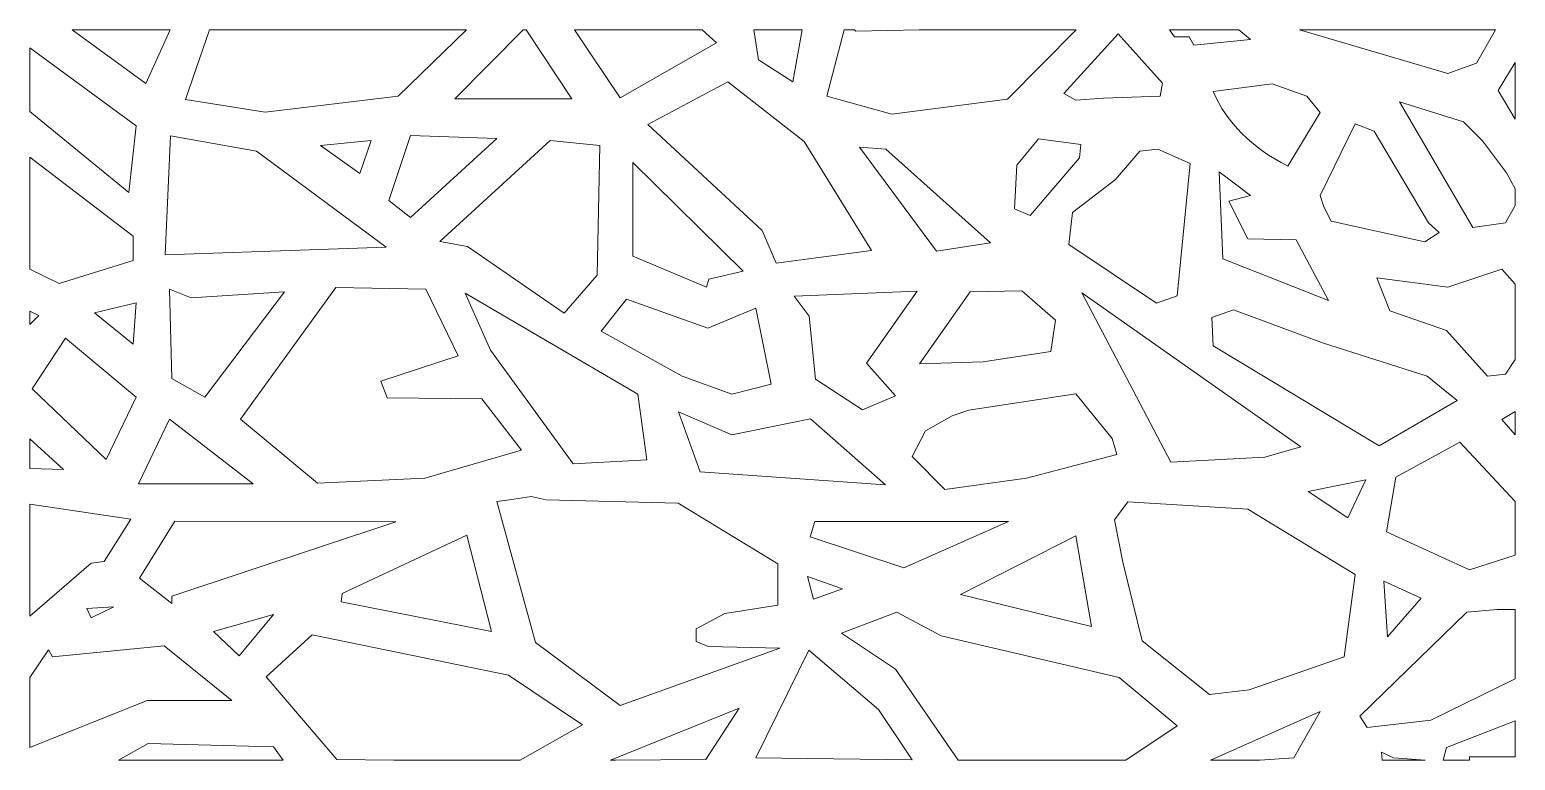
# Model space of a CAD drawing. Header units: millimetres. Extents: x -1200 to 1200, y -590 to 590.
import ezdxf

# ---------------------------------------------------------------- set-up
doc = ezdxf.new("R2010")
doc.units = ezdxf.units.MM
doc.header["$MEASUREMENT"] = 0
doc.layers.add('Layer 1', color=7, linetype='Continuous')

msp = doc.modelspace()

# ---------------------------------------------------------------- linework, layer by layer
at = {"layer": 'Layer 1', "color": 250, "lineweight": 20}
for points, knots in [([(-1131.6822, 589.9734), (-1131.6822, 589.9734), (-973.0973, 589.9734), (-973.0973, 589.9734), (-973.0973, 589.9734), (-1012.2417, 502.8641), (-1012.2417, 502.8641), (-1012.2417, 502.8641), (-1131.6822, 589.9734), (-1131.6822, 589.9734)], [0, 0, 0, 0, 0.333333333, 0.333333333, 0.333333333, 0.666666667, 0.666666667, 0.666666667, 1, 1, 1, 1]), ([(-909.6539, 589.9734), (-909.6539, 589.9734), (-494.4796, 589.9734), (-494.4796, 589.9734), (-494.4796, 589.9734), (-604.9921, 482.4476), (-604.9921, 482.4476), (-604.9921, 482.4476), (-819.8813, 456.5866), (-819.8813, 456.5866), (-819.8813, 456.5866), (-948.1216, 477.0031), (-948.1216, 477.0031), (-948.1216, 477.0031), (-909.6539, 589.9734), (-909.6539, 589.9734)], [0, 0, 0, 0, 0.2, 0.2, 0.2, 0.4, 0.4, 0.4, 0.6, 0.6, 0.6, 0.8, 0.8, 0.8, 1, 1, 1, 1]), ([(-403.1242, 589.9734), (-403.1242, 589.9734), (-398.2338, 589.9734), (-398.2338, 589.9734), (-398.2338, 589.9734), (-324.2933, 478.5346), (-324.2933, 478.5346), (-324.2933, 478.5346), (-513.0357, 478.5346), (-513.0357, 478.5346), (-513.0357, 478.5346), (-403.1242, 589.9734), (-403.1242, 589.9734)], [0, 0, 0, 0, 0.25, 0.25, 0.25, 0.5, 0.5, 0.5, 0.75, 0.75, 0.75, 1, 1, 1, 1]), ([(-319.9314, 589.9734), (-319.9314, 589.9734), (-113.8159, 589.9734), (-113.8159, 589.9734), (-113.8159, 589.9734), (-90.4166, 568.768), (-90.4166, 568.768), (-90.4166, 568.768), (-246.3344, 480.1458), (-246.3344, 480.1458), (-246.3344, 480.1458), (-319.9314, 589.9734), (-319.9314, 589.9734)], [0, 0, 0, 0, 0.25, 0.25, 0.25, 0.5, 0.5, 0.5, 0.75, 0.75, 0.75, 1, 1, 1, 1]), ([(-30.2613, 589.9734), (-30.2613, 589.9734), (47.6952, 589.9734), (47.6952, 589.9734), (47.6952, 589.9734), (32.6763, 505.9268), (32.6763, 505.9268), (32.6763, 505.9268), (-22.7155, 541.3757), (-22.7155, 541.3757), (-22.7155, 541.3757), (-30.2613, 589.9734), (-30.2613, 589.9734)], [0, 0, 0, 0, 0.25, 0.25, 0.25, 0.5, 0.5, 0.5, 0.75, 0.75, 0.75, 1, 1, 1, 1]), ([(115.5525, 589.9734), (115.5525, 589.9734), (132.2856, 589.9734), (132.2856, 589.9734), (132.2856, 589.9734), (134.4823, 587.8168), (134.4823, 587.8168), (134.4823, 587.8168), (236.6265, 589.9734), (236.6265, 589.9734), (236.6265, 589.9734), (490.5703, 589.9734), (490.5703, 589.9734), (490.5703, 589.9734), (379.3836, 477.9033), (379.3836, 477.9033), (379.3836, 477.9033), (192.7921, 453.478), (192.7921, 453.478), (192.7921, 453.478), (87.8343, 482.483), (87.8343, 482.483), (87.8343, 482.483), (115.5525, 589.9734), (115.5525, 589.9734)], [0, 0, 0, 0, 0.125, 0.125, 0.125, 0.25, 0.25, 0.25, 0.375, 0.375, 0.375, 0.5, 0.5, 0.5, 0.625, 0.625, 0.625, 0.75, 0.75, 0.75, 0.875, 0.875, 0.875, 1, 1, 1, 1]), ([(558.2006, 583.237), (558.2006, 583.237), (630.116, 503.8551), (630.116, 503.8551), (630.116, 503.8551), (626.2287, 482.483), (626.2287, 482.483), (626.2287, 482.483), (534.8766, 479.4298), (534.8766, 479.4298), (534.8766, 479.4298), (490.1723, 476.3766), (490.1723, 476.3766), (490.1723, 476.3766), (470.7358, 487.0627), (470.7358, 487.0627), (470.7358, 487.0627), (558.2006, 583.237), (558.2006, 583.237)], [0, 0, 0, 0, 0.166666667, 0.166666667, 0.166666667, 0.333333333, 0.333333333, 0.333333333, 0.5, 0.5, 0.5, 0.666666667, 0.666666667, 0.666666667, 0.833333333, 0.833333333, 0.833333333, 1, 1, 1, 1]), ([(641.4483, 589.9734), (641.4483, 589.9734), (753.3215, 589.9734), (753.3215, 589.9734), (753.3215, 589.9734), (772.0033, 574.0776), (772.0033, 574.0776), (772.0033, 574.0776), (680.6512, 564.9181), (680.6512, 564.9181), (680.6512, 564.9181), (672.8766, 578.6573), (672.8766, 578.6573), (672.8766, 578.6573), (649.5527, 578.6573), (649.5527, 578.6573), (649.5527, 578.6573), (641.4483, 589.9734), (641.4483, 589.9734)], [0, 0, 0, 0, 0.166666667, 0.166666667, 0.166666667, 0.333333333, 0.333333333, 0.333333333, 0.5, 0.5, 0.5, 0.666666667, 0.666666667, 0.666666667, 0.833333333, 0.833333333, 0.833333333, 1, 1, 1, 1]), ([(851.4297, 589.9734), (851.4297, 589.9734), (1167.8254, 589.9734), (1167.8254, 589.9734), (1167.8254, 589.9734), (1137.4118, 535.9131), (1137.4118, 535.9131), (1137.4118, 535.9131), (1090.764, 519.1208), (1090.764, 519.1208), (1090.764, 519.1208), (851.4297, 589.9734), (851.4297, 589.9734)], [0, 0, 0, 0, 0.25, 0.25, 0.25, 0.5, 0.5, 0.5, 0.75, 0.75, 0.75, 1, 1, 1, 1]), ([(-1200.05, 457.847), (-1200.05, 457.847), (-1200.05, 560.4903), (-1200.05, 560.4903), (-1200.05, 560.4903), (-1027.8386, 434.809), (-1027.8386, 434.809), (-1027.8386, 434.809), (-1039.9694, 327.2819), (-1039.9694, 327.2819), (-1039.9694, 327.2819), (-1200.05, 457.847), (-1200.05, 457.847)], [0, 0, 0, 0, 0.25, 0.25, 0.25, 0.5, 0.5, 0.5, 0.75, 0.75, 0.75, 1, 1, 1, 1]), ([(1199.95, 536.804), (1199.95, 536.804), (1199.95, 445.5401), (1199.95, 445.5401), (1199.95, 445.5401), (1172.3977, 491.6425), (1172.3977, 491.6425), (1172.3977, 491.6425), (1199.95, 536.804), (1199.95, 536.804)], [0, 0, 0, 0, 0.333333333, 0.333333333, 0.333333333, 0.666666667, 0.666666667, 0.666666667, 1, 1, 1, 1]), ([(51.1402, 409.248), (51.1402, 409.248), (159.8723, 233.6151), (159.8723, 233.6151), (159.8723, 233.6151), (6.0061, 212.668), (6.0061, 212.668), (6.0061, 212.668), (-16.5609, 265.8412), (-16.5609, 265.8412), (-16.5609, 265.8412), (-201.2004, 436.6404), (-201.2004, 436.6404), (-201.2004, 436.6404), (-71.9528, 505.9268), (-71.9528, 505.9268), (-71.9528, 505.9268), (51.1402, 409.248), (51.1402, 409.248)], [0, 0, 0, 0, 0.166666667, 0.166666667, 0.166666667, 0.333333333, 0.333333333, 0.333333333, 0.5, 0.5, 0.5, 0.666666667, 0.666666667, 0.666666667, 0.833333333, 0.833333333, 0.833333333, 1, 1, 1, 1]), ([(884.7357, 456.5312), (884.7357, 456.5312), (832.2568, 369.5163), (832.2568, 369.5163), (773.9466, 399.5392), (733.7774, 439.7391), (711.7498, 490.1159), (711.7498, 490.1159), (806.9893, 502.3285), (806.9893, 502.3285), (806.9893, 502.3285), (863.3555, 482.483), (863.3555, 482.483), (863.3555, 482.483), (884.7357, 456.5312), (884.7357, 456.5312)], [0, 0, 0, 0, 0.2, 0.2, 0.2, 0.4, 0.4, 0.4, 0.6, 0.6, 0.6, 0.8, 0.8, 0.8, 1, 1, 1, 1]), ([(1199.95, 332.9394), (1199.95, 332.9394), (1199.95, 306.0026), (1199.95, 306.0026), (1199.95, 306.0026), (1184.0597, 277.9217), (1184.0597, 277.9217), (1184.0597, 277.9217), (1131.5808, 270.2888), (1131.5808, 270.2888), (1131.5808, 270.2888), (1013.0175, 473.3235), (1013.0175, 473.3235), (1013.0175, 473.3235), (1116.0315, 441.2654), (1116.0315, 441.2654), (1116.0315, 441.2654), (1147.1302, 410.7339), (1147.1302, 410.7339), (1147.1302, 410.7339), (1186.0034, 358.8303), (1186.0034, 358.8303), (1186.0034, 358.8303), (1199.95, 332.9394), (1199.95, 332.9394)], [0, 0, 0, 0, 0.125, 0.125, 0.125, 0.25, 0.25, 0.25, 0.375, 0.375, 0.375, 0.5, 0.5, 0.5, 0.625, 0.625, 0.625, 0.75, 0.75, 0.75, 0.875, 0.875, 0.875, 1, 1, 1, 1]), ([(972.2005, 425.9997), (972.2005, 425.9997), (1059.6653, 277.9217), (1059.6653, 277.9217), (1059.6653, 277.9217), (1077.1583, 262.656), (1077.1583, 262.656), (1077.1583, 262.656), (1053.8343, 247.3902), (1053.8343, 247.3902), (1053.8343, 247.3902), (902.2287, 280.9749), (902.2287, 280.9749), (902.2287, 280.9749), (890.5668, 303.8736), (890.5668, 303.8736), (890.5668, 303.8736), (884.7357, 322.1925), (884.7357, 322.1925), (884.7357, 322.1925), (941.1019, 438.2122), (941.1019, 438.2122), (941.1019, 438.2122), (972.2005, 425.9997), (972.2005, 425.9997)], [0, 0, 0, 0, 0.125, 0.125, 0.125, 0.25, 0.25, 0.25, 0.375, 0.375, 0.375, 0.5, 0.5, 0.5, 0.625, 0.625, 0.625, 0.75, 0.75, 0.75, 0.875, 0.875, 0.875, 1, 1, 1, 1]), ([(-833.745, 393.9759), (-833.745, 393.9759), (-624.0549, 238.8102), (-624.0549, 238.8102), (-624.0549, 238.8102), (-981.0481, 226.5603), (-981.0481, 226.5603), (-981.0481, 226.5603), (-972.3832, 418.4757), (-972.3832, 418.4757), (-972.3832, 418.4757), (-833.745, 393.9759), (-833.745, 393.9759)], [0, 0, 0, 0, 0.25, 0.25, 0.25, 0.5, 0.5, 0.5, 0.75, 0.75, 0.75, 1, 1, 1, 1]), ([(-730.4999, 402.8028), (-730.4999, 402.8028), (-648.438, 410.8594), (-648.438, 410.8594), (-648.438, 410.8594), (-666.9019, 357.6861), (-666.9019, 357.6861), (-666.9019, 357.6861), (-730.4999, 402.8028), (-730.4999, 402.8028)], [0, 0, 0, 0, 0.333333333, 0.333333333, 0.333333333, 0.666666667, 0.666666667, 0.666666667, 1, 1, 1, 1]), ([(-445.3346, 414.082), (-445.3346, 414.082), (-584.84, 286.7883), (-584.84, 286.7883), (-584.84, 286.7883), (-619.7163, 314.1807), (-619.7163, 314.1807), (-619.7163, 314.1807), (-584.84, 418.9159), (-584.84, 418.9159), (-584.84, 418.9159), (-445.3346, 414.082), (-445.3346, 414.082)], [0, 0, 0, 0, 0.25, 0.25, 0.25, 0.5, 0.5, 0.5, 0.75, 0.75, 0.75, 1, 1, 1, 1]), ([(-283.2623, 193.3322), (-283.2623, 193.3322), (-336.6025, 132.1023), (-336.6025, 132.1023), (-336.6025, 132.1023), (-492.5203, 240.0603), (-492.5203, 240.0603), (-492.5203, 240.0603), (-537.6543, 248.1169), (-537.6543, 248.1169), (-537.6543, 248.1169), (-359.1696, 410.8594), (-359.1696, 410.8594), (-359.1696, 410.8594), (-279.1591, 402.8028), (-279.1591, 402.8028), (-279.1591, 402.8028), (-283.2623, 193.3322), (-283.2623, 193.3322)], [0, 0, 0, 0, 0.166666667, 0.166666667, 0.166666667, 0.333333333, 0.333333333, 0.333333333, 0.5, 0.5, 0.5, 0.666666667, 0.666666667, 0.666666667, 0.833333333, 0.833333333, 0.833333333, 1, 1, 1, 1]), ([(496.0034, 383.2555), (496.0034, 383.2555), (416.3133, 290.1343), (416.3133, 290.1343), (416.3133, 290.1343), (391.0456, 300.8204), (391.0456, 300.8204), (391.0456, 300.8204), (394.9329, 371.0429), (394.9329, 371.0429), (394.9329, 371.0429), (429.9188, 413.787), (429.9188, 413.787), (429.9188, 413.787), (497.9471, 404.6276), (497.9471, 404.6276), (497.9471, 404.6276), (496.0034, 383.2555), (496.0034, 383.2555)], [0, 0, 0, 0, 0.166666667, 0.166666667, 0.166666667, 0.333333333, 0.333333333, 0.333333333, 0.5, 0.5, 0.5, 0.666666667, 0.666666667, 0.666666667, 0.833333333, 0.833333333, 0.833333333, 1, 1, 1, 1]), ([(-1200.05, 203.2108), (-1200.05, 203.2108), (-1200.05, 384.1332), (-1200.05, 384.1332), (-1200.05, 384.1332), (-1033.0375, 256.5047), (-1033.0375, 256.5047), (-1033.0375, 256.5047), (-1033.0375, 217.0327), (-1033.0375, 217.0327), (-1033.0375, 217.0327), (-1152.6128, 180.2829), (-1152.6128, 180.2829), (-1152.6128, 180.2829), (-1200.05, 203.2108), (-1200.05, 203.2108)], [0, 0, 0, 0, 0.2, 0.2, 0.2, 0.4, 0.4, 0.4, 0.6, 0.6, 0.6, 0.8, 0.8, 0.8, 1, 1, 1, 1]), ([(183.0738, 396.9947), (183.0738, 396.9947), (352.1724, 245.8636), (352.1724, 245.8636), (352.1724, 245.8636), (264.7075, 232.1244), (264.7075, 232.1244), (264.7075, 232.1244), (140.3132, 400.0479), (140.3132, 400.0479), (140.3132, 400.0479), (183.0738, 396.9947), (183.0738, 396.9947)], [0, 0, 0, 0, 0.25, 0.25, 0.25, 0.5, 0.5, 0.5, 0.75, 0.75, 0.75, 1, 1, 1, 1]), ([(674.8203, 374.096), (674.8203, 374.096), (653.44, 160.3753), (653.44, 160.3753), (653.44, 160.3753), (620.3977, 148.1627), (620.3977, 148.1627), (620.3977, 148.1627), (478.5104, 242.8104), (478.5104, 242.8104), (478.5104, 242.8104), (484.3414, 294.7141), (484.3414, 294.7141), (484.3414, 294.7141), (554.3133, 348.1442), (554.3133, 348.1442), (554.3133, 348.1442), (593.1865, 393.9415), (593.1865, 393.9415), (593.1865, 393.9415), (622.3414, 396.9947), (622.3414, 396.9947), (622.3414, 396.9947), (674.8203, 374.096), (674.8203, 374.096)], [0, 0, 0, 0, 0.125, 0.125, 0.125, 0.25, 0.25, 0.25, 0.375, 0.375, 0.375, 0.5, 0.5, 0.5, 0.625, 0.625, 0.625, 0.75, 0.75, 0.75, 0.875, 0.875, 0.875, 1, 1, 1, 1]), ([(-225.8189, 375.4105), (-225.8189, 375.4105), (-47.3342, 199.7774), (-47.3342, 199.7774), (-47.3342, 199.7774), (-102.7259, 186.887), (-102.7259, 186.887), (-102.7259, 186.887), (-106.8291, 173.9965), (-106.8291, 173.9965), (-106.8291, 173.9965), (-225.8189, 223.9472), (-225.8189, 223.9472), (-225.8189, 223.9472), (-225.8189, 375.4105), (-225.8189, 375.4105)], [0, 0, 0, 0, 0.2, 0.2, 0.2, 0.4, 0.4, 0.4, 0.6, 0.6, 0.6, 0.8, 0.8, 0.8, 1, 1, 1, 1]), ([(721.4682, 360.3569), (721.4682, 360.3569), (772.0033, 322.1925), (772.0033, 322.1925), (772.0033, 322.1925), (737.0174, 313.033), (737.0174, 313.033), (737.0174, 313.033), (768.116, 251.9699), (768.116, 251.9699), (768.116, 251.9699), (845.8625, 250.4433), (845.8625, 250.4433), (845.8625, 250.4433), (898.3414, 152.7425), (898.3414, 152.7425), (898.3414, 152.7425), (727.2992, 219.9118), (727.2992, 219.9118), (727.2992, 219.9118), (721.4682, 360.3569), (721.4682, 360.3569)], [0, 0, 0, 0, 0.142857143, 0.142857143, 0.142857143, 0.285714286, 0.285714286, 0.285714286, 0.428571429, 0.428571429, 0.428571429, 0.571428571, 0.571428571, 0.571428571, 0.714285714, 0.714285714, 0.714285714, 0.857142857, 0.857142857, 0.857142857, 1, 1, 1, 1]), ([(1199.95, 178.8761), (1199.95, 178.8761), (1199.95, 57.0702), (1199.95, 57.0702), (1199.95, 57.0702), (1184.0597, 33.6694), (1184.0597, 33.6694), (1184.0597, 33.6694), (1154.9048, 30.6164), (1154.9048, 30.6164), (1154.9048, 30.6164), (1088.8203, 103.892), (1088.8203, 103.892), (1088.8203, 103.892), (997.4681, 135.9502), (997.4681, 135.9502), (997.4681, 135.9502), (976.0879, 189.3802), (976.0879, 189.3802), (976.0879, 189.3802), (1090.764, 174.1145), (1090.764, 174.1145), (1090.764, 174.1145), (1178.2288, 203.1195), (1178.2288, 203.1195), (1178.2288, 203.1195), (1199.95, 178.8761), (1199.95, 178.8761)], [0, 0, 0, 0, 0.111111111, 0.111111111, 0.111111111, 0.222222222, 0.222222222, 0.222222222, 0.333333333, 0.333333333, 0.333333333, 0.444444444, 0.444444444, 0.444444444, 0.555555556, 0.555555556, 0.555555556, 0.666666667, 0.666666667, 0.666666667, 0.777777778, 0.777777778, 0.777777778, 0.888888889, 0.888888889, 0.888888889, 1, 1, 1, 1]), ([(-788.6877, 166.6719), (-788.6877, 166.6719), (-916.9279, -3.4659), (-916.9279, -3.4659), (-916.9279, -3.4659), (-970.6502, 26.4784), (-970.6502, 26.4784), (-970.6502, 26.4784), (-974.1163, 170.7552), (-974.1163, 170.7552), (-974.1163, 170.7552), (-939.4567, 157.1442), (-939.4567, 157.1442), (-939.4567, 157.1442), (-788.6877, 166.6719), (-788.6877, 166.6719)], [0, 0, 0, 0, 0.2, 0.2, 0.2, 0.4, 0.4, 0.4, 0.6, 0.6, 0.6, 0.8, 0.8, 0.8, 1, 1, 1, 1]), ([(-469.8199, -6.1881), (-469.8199, -6.1881), (-405.6997, -89.2153), (-405.6997, -89.2153), (-405.6997, -89.2153), (-561.6677, -134.1316), (-561.6677, -134.1316), (-561.6677, -134.1316), (-734.9654, -142.2982), (-734.9654, -142.2982), (-734.9654, -142.2982), (-859.7397, -38.8545), (-859.7397, -38.8545), (-859.7397, -38.8545), (-705.5048, 173.4774), (-705.5048, 173.4774), (-705.5048, 173.4774), (-559.9347, 170.7552), (-559.9347, 170.7552), (-559.9347, 170.7552), (-507.9454, 63.2281), (-507.9454, 63.2281), (-507.9454, 63.2281), (-632.7197, 22.3951), (-632.7197, 22.3951), (-632.7197, 22.3951), (-622.3218, -4.827), (-622.3218, -4.827), (-622.3218, -4.827), (-469.8199, -6.1881), (-469.8199, -6.1881)], [0, 0, 0, 0, 0.1, 0.1, 0.1, 0.2, 0.2, 0.2, 0.3, 0.3, 0.3, 0.4, 0.4, 0.4, 0.5, 0.5, 0.5, 0.6, 0.6, 0.6, 0.7, 0.7, 0.7, 0.8, 0.8, 0.8, 0.9, 0.9, 0.9, 1, 1, 1, 1]), ([(402.7076, 168.0082), (402.7076, 168.0082), (457.1301, 120.6843), (457.1301, 120.6843), (457.1301, 120.6843), (449.3555, 70.3074), (449.3555, 70.3074), (449.3555, 70.3074), (340.5104, 53.5149), (340.5104, 53.5149), (340.5104, 53.5149), (237.4963, 50.4619), (237.4963, 50.4619), (237.4963, 50.4619), (319.1301, 166.4816), (319.1301, 166.4816), (319.1301, 166.4816), (402.7076, 168.0082), (402.7076, 168.0082)], [0, 0, 0, 0, 0.166666667, 0.166666667, 0.166666667, 0.333333333, 0.333333333, 0.333333333, 0.5, 0.5, 0.5, 0.666666667, 0.666666667, 0.666666667, 0.833333333, 0.833333333, 0.833333333, 1, 1, 1, 1]), ([(-1027.8386, 148.9775), (-1027.8386, 148.9775), (-1033.0375, 82.2835), (-1033.0375, 82.2835), (-1033.0375, 82.2835), (-1095.4246, 132.6443), (-1095.4246, 132.6443), (-1095.4246, 132.6443), (-1027.8386, 148.9775), (-1027.8386, 148.9775)], [0, 0, 0, 0, 0.333333333, 0.333333333, 0.333333333, 0.666666667, 0.666666667, 0.666666667, 1, 1, 1, 1]), ([(-217.6127, 1.5861), (-217.6127, 1.5861), (-203.2518, -104.7606), (-203.2518, -104.7606), (-203.2518, -104.7606), (-322.2417, -111.2059), (-322.2417, -111.2059), (-322.2417, -111.2059), (-455.5924, 72.4837), (-455.5924, 72.4837), (-455.5924, 72.4837), (-496.6233, 164.3286), (-496.6233, 164.3286), (-496.6233, 164.3286), (-217.6127, 1.5861), (-217.6127, 1.5861)], [0, 0, 0, 0, 0.2, 0.2, 0.2, 0.4, 0.4, 0.4, 0.6, 0.6, 0.6, 0.8, 0.8, 0.8, 1, 1, 1, 1]), ([(-26.8186, 140.1589), (-26.8186, 140.1589), (-2.2, 17.6992), (-2.2, 17.6992), (-2.2, 17.6992), (-65.7981, 1.5861), (-65.7981, 1.5861), (-65.7981, 1.5861), (-145.8085, 30.5897), (-145.8085, 30.5897), (-145.8085, 30.5897), (-277.1077, 103.0987), (-277.1077, 103.0987), (-277.1077, 103.0987), (-236.0767, 154.6607), (-236.0767, 154.6607), (-236.0767, 154.6607), (-104.7775, 107.9327), (-104.7775, 107.9327), (-104.7775, 107.9327), (-26.8186, 140.1589), (-26.8186, 140.1589)], [0, 0, 0, 0, 0.142857143, 0.142857143, 0.142857143, 0.285714286, 0.285714286, 0.285714286, 0.428571429, 0.428571429, 0.428571429, 0.571428571, 0.571428571, 0.571428571, 0.714285714, 0.714285714, 0.714285714, 0.857142857, 0.857142857, 0.857142857, 1, 1, 1, 1]), ([(233.728, 167.5513), (233.728, 167.5513), (151.6661, 51.5368), (151.6661, 51.5368), (151.6661, 51.5368), (198.8517, -1.6366), (198.8517, -1.6366), (198.8517, -1.6366), (145.5114, -24.195), (145.5114, -24.195), (145.5114, -24.195), (69.6041, 25.7557), (69.6041, 25.7557), (69.6041, 25.7557), (59.3464, 127.2684), (59.3464, 127.2684), (59.3464, 127.2684), (34.7278, 159.4946), (34.7278, 159.4946), (34.7278, 159.4946), (233.728, 167.5513), (233.728, 167.5513)], [0, 0, 0, 0, 0.142857143, 0.142857143, 0.142857143, 0.285714286, 0.285714286, 0.285714286, 0.428571429, 0.428571429, 0.428571429, 0.571428571, 0.571428571, 0.571428571, 0.714285714, 0.714285714, 0.714285714, 0.857142857, 0.857142857, 0.857142857, 1, 1, 1, 1]), ([(499.8907, 164.955), (499.8907, 164.955), (853.6372, -83.8769), (853.6372, -83.8769), (853.6372, -83.8769), (795.3273, -100.6693), (795.3273, -100.6693), (795.3273, -100.6693), (643.7217, -108.3022), (643.7217, -108.3022), (643.7217, -108.3022), (499.8907, 164.955), (499.8907, 164.955)], [0, 0, 0, 0, 0.25, 0.25, 0.25, 0.5, 0.5, 0.5, 0.75, 0.75, 0.75, 1, 1, 1, 1]), ([(-1200.05, 114.056), (-1200.05, 114.056), (-1200.05, 135.6162), (-1200.05, 135.6162), (-1200.05, 135.6162), (-1185.5394, 128.561), (-1185.5394, 128.561), (-1185.5394, 128.561), (-1200.05, 114.056), (-1200.05, 114.056)], [0, 0, 0, 0, 0.333333333, 0.333333333, 0.333333333, 0.666666667, 0.666666667, 0.666666667, 1, 1, 1, 1]), ([(744.7921, 137.4766), (744.7921, 137.4766), (888.623, 84.0465), (888.623, 84.0465), (888.623, 84.0465), (1057.7216, 30.6164), (1057.7216, 30.6164), (1057.7216, 30.6164), (1106.3132, -9.0748), (1106.3132, -9.0748), (1106.3132, -9.0748), (979.9753, -82.3503), (979.9753, -82.3503), (979.9753, -82.3503), (711.7498, 79.4667), (711.7498, 79.4667), (711.7498, 79.4667), (709.8062, 125.2641), (709.8062, 125.2641), (709.8062, 125.2641), (744.7921, 137.4766), (744.7921, 137.4766)], [0, 0, 0, 0, 0.142857143, 0.142857143, 0.142857143, 0.285714286, 0.285714286, 0.285714286, 0.428571429, 0.428571429, 0.428571429, 0.571428571, 0.571428571, 0.571428571, 0.714285714, 0.714285714, 0.714285714, 0.857142857, 0.857142857, 0.857142857, 1, 1, 1, 1]), ([(-1027.8386, -3.4659), (-1027.8386, -3.4659), (-1076.3618, -104.1875), (-1076.3618, -104.1875), (-1076.3618, -104.1875), (-1195.9373, 10.1452), (-1195.9373, 10.1452), (-1195.9373, 10.1452), (-1142.215, 91.8113), (-1142.215, 91.8113), (-1142.215, 91.8113), (-1027.8386, -3.4659), (-1027.8386, -3.4659)], [0, 0, 0, 0, 0.25, 0.25, 0.25, 0.5, 0.5, 0.5, 0.75, 0.75, 0.75, 1, 1, 1, 1]), ([(490.1723, 1.6113), (490.1723, 1.6113), (548.4822, -70.1378), (548.4822, -70.1378), (548.4822, -70.1378), (556.2569, -96.0895), (556.2569, -96.0895), (556.2569, -96.0895), (410.4823, -134.254), (410.4823, -134.254), (410.4823, -134.254), (278.3132, -152.5729), (278.3132, -152.5729), (278.3132, -152.5729), (225.8343, -99.1427), (225.8343, -99.1427), (225.8343, -99.1427), (247.2147, -57.9251), (247.2147, -57.9251), (247.2147, -57.9251), (289.9752, -33.4999), (289.9752, -33.4999), (289.9752, -33.4999), (317.1864, -24.3405), (317.1864, -24.3405), (317.1864, -24.3405), (490.1723, 1.6113), (490.1723, 1.6113)], [0, 0, 0, 0, 0.111111111, 0.111111111, 0.111111111, 0.222222222, 0.222222222, 0.222222222, 0.333333333, 0.333333333, 0.333333333, 0.444444444, 0.444444444, 0.444444444, 0.555555556, 0.555555556, 0.555555556, 0.666666667, 0.666666667, 0.666666667, 0.777777778, 0.777777778, 0.777777778, 0.888888889, 0.888888889, 0.888888889, 1, 1, 1, 1]), ([(-974.1163, -38.8545), (-974.1163, -38.8545), (-838.9441, -143.6594), (-838.9441, -143.6594), (-838.9441, -143.6594), (-1024.3725, -143.6594), (-1024.3725, -143.6594), (-1024.3725, -143.6594), (-974.1163, -38.8545), (-974.1163, -38.8545)], [0, 0, 0, 0, 0.333333333, 0.333333333, 0.333333333, 0.666666667, 0.666666667, 0.666666667, 1, 1, 1, 1]), ([(-151.9631, -27.4176), (-151.9631, -27.4176), (-65.7981, -64.4778), (-65.7981, -64.4778), (-65.7981, -64.4778), (61.398, -38.6968), (61.398, -38.6968), (61.398, -38.6968), (182.4394, -145.0434), (182.4394, -145.0434), (182.4394, -145.0434), (-117.0868, -124.0963), (-117.0868, -124.0963), (-117.0868, -124.0963), (-151.9631, -27.4176), (-151.9631, -27.4176)], [0, 0, 0, 0, 0.2, 0.2, 0.2, 0.4, 0.4, 0.4, 0.6, 0.6, 0.6, 0.8, 0.8, 0.8, 1, 1, 1, 1]), ([(1199.95, -26.4234), (1199.95, -26.4234), (1199.95, -64.421), (1199.95, -64.421), (1199.95, -64.421), (1178.2288, -39.6062), (1178.2288, -39.6062), (1178.2288, -39.6062), (1199.95, -26.4234), (1199.95, -26.4234)], [0, 0, 0, 0, 0.333333333, 0.333333333, 0.333333333, 0.666666667, 0.666666667, 0.666666667, 1, 1, 1, 1]), ([(-1200.05, -118.6227), (-1200.05, -118.6227), (-1200.05, -71.0251), (-1200.05, -71.0251), (-1200.05, -71.0251), (-1145.681, -120.5206), (-1145.681, -120.5206), (-1145.681, -120.5206), (-1200.05, -118.6227), (-1200.05, -118.6227)], [0, 0, 0, 0, 0.333333333, 0.333333333, 0.333333333, 0.666666667, 0.666666667, 0.666666667, 1, 1, 1, 1]), ([(1199.95, -172.1108), (1199.95, -172.1108), (1199.95, -258.7433), (1199.95, -258.7433), (1199.95, -258.7433), (1125.7499, -282.3318), (1125.7499, -282.3318), (1125.7499, -282.3318), (991.6372, -221.2688), (991.6372, -221.2688), (991.6372, -221.2688), (1007.1865, -132.7274), (1007.1865, -132.7274), (1007.1865, -132.7274), (1110.2005, -76.244), (1110.2005, -76.244), (1110.2005, -76.244), (1199.95, -172.1108), (1199.95, -172.1108)], [0, 0, 0, 0, 0.166666667, 0.166666667, 0.166666667, 0.333333333, 0.333333333, 0.333333333, 0.5, 0.5, 0.5, 0.666666667, 0.666666667, 0.666666667, 0.833333333, 0.833333333, 0.833333333, 1, 1, 1, 1]), ([(865.2992, -155.6261), (865.2992, -155.6261), (958.5949, -137.307), (958.5949, -137.307), (958.5949, -137.307), (929.44, -198.3702), (929.44, -198.3702), (929.44, -198.3702), (865.2992, -155.6261), (865.2992, -155.6261)], [0, 0, 0, 0, 0.333333333, 0.333333333, 0.333333333, 0.666666667, 0.666666667, 0.666666667, 1, 1, 1, 1]), ([(-390.103, -164.0759), (-390.103, -164.0759), (-365.8413, -169.5202), (-365.8413, -169.5202), (-365.8413, -169.5202), (-152.6851, -174.9647), (-152.6851, -174.9647), (-152.6851, -174.9647), (8.4818, -272.964), (8.4818, -272.964), (8.4818, -272.964), (8.4818, -339.6581), (8.4818, -339.6581), (8.4818, -339.6581), (-77.1316, -352.7545), (-77.1316, -352.7545), (-77.1316, -352.7545), (-123.2245, -377.7689), (-123.2245, -377.7689), (-123.2245, -377.7689), (-123.2245, -398.1854), (-123.2245, -398.1854), (-123.2245, -398.1854), (-104.1617, -406.352), (-104.1617, -406.352), (-104.1617, -406.352), (11.9477, -409.0742), (11.9477, -409.0742), (11.9477, -409.0742), (-246.2659, -501.6292), (-246.2659, -501.6292), (-246.2659, -501.6292), (-383.1711, -399.5466), (-383.1711, -399.5466), (-383.1711, -399.5466), (-445.5582, -172.2425), (-445.5582, -172.2425), (-445.5582, -172.2425), (-424.7625, -169.5202), (-424.7625, -169.5202), (-424.7625, -169.5202), (-390.103, -164.0759), (-390.103, -164.0759)], [0, 0, 0, 0, 0.071428571, 0.071428571, 0.071428571, 0.142857143, 0.142857143, 0.142857143, 0.214285714, 0.214285714, 0.214285714, 0.285714286, 0.285714286, 0.285714286, 0.357142857, 0.357142857, 0.357142857, 0.428571429, 0.428571429, 0.428571429, 0.5, 0.5, 0.5, 0.571428571, 0.571428571, 0.571428571, 0.642857143, 0.642857143, 0.642857143, 0.714285714, 0.714285714, 0.714285714, 0.785714286, 0.785714286, 0.785714286, 0.857142857, 0.857142857, 0.857142857, 0.928571429, 0.928571429, 0.928571429, 1, 1, 1, 1]), ([(-1200.05, -357.2509), (-1200.05, -357.2509), (-1200.05, -176.3587), (-1200.05, -176.3587), (-1200.05, -176.3587), (-1036.5034, -200.8257), (-1036.5034, -200.8257), (-1036.5034, -200.8257), (-1079.8278, -268.8807), (-1079.8278, -268.8807), (-1079.8278, -268.8807), (-1100.6235, -271.6029), (-1100.6235, -271.6029), (-1100.6235, -271.6029), (-1200.05, -357.2509), (-1200.05, -357.2509)], [0, 0, 0, 0, 0.2, 0.2, 0.2, 0.4, 0.4, 0.4, 0.6, 0.6, 0.6, 0.8, 0.8, 0.8, 1, 1, 1, 1]), ([(573.7498, -172.4184), (573.7498, -172.4184), (768.116, -184.6309), (768.116, -184.6309), (768.116, -184.6309), (941.1019, -289.9647), (941.1019, -289.9647), (941.1019, -289.9647), (923.6091, -422.7769), (923.6091, -422.7769), (923.6091, -422.7769), (770.0597, -476.2071), (770.0597, -476.2071), (770.0597, -476.2071), (705.9189, -483.84), (705.9189, -483.84), (705.9189, -483.84), (597.0738, -396.8251), (597.0738, -396.8251), (597.0738, -396.8251), (565.9752, -270.1192), (565.9752, -270.1192), (565.9752, -270.1192), (552.3696, -201.4233), (552.3696, -201.4233), (552.3696, -201.4233), (573.7498, -172.4184), (573.7498, -172.4184)], [0, 0, 0, 0, 0.111111111, 0.111111111, 0.111111111, 0.222222222, 0.222222222, 0.222222222, 0.333333333, 0.333333333, 0.333333333, 0.444444444, 0.444444444, 0.444444444, 0.555555556, 0.555555556, 0.555555556, 0.666666667, 0.666666667, 0.666666667, 0.777777778, 0.777777778, 0.777777778, 0.888888889, 0.888888889, 0.888888889, 1, 1, 1, 1]), ([(-965.4513, -203.5478), (-965.4513, -203.5478), (-608.4581, -204.909), (-608.4581, -204.909), (-608.4581, -204.909), (-970.6502, -324.6859), (-970.6502, -324.6859), (-970.6502, -324.6859), (-970.6502, -336.9358), (-970.6502, -336.9358), (-970.6502, -336.9358), (-1022.6395, -296.1028), (-1022.6395, -296.1028), (-1022.6395, -296.1028), (-965.4513, -203.5478), (-965.4513, -203.5478)], [0, 0, 0, 0, 0.2, 0.2, 0.2, 0.4, 0.4, 0.4, 0.6, 0.6, 0.6, 0.8, 0.8, 0.8, 1, 1, 1, 1]), ([(68.3978, -204.4764), (68.3978, -204.4764), (381.3274, -204.4764), (381.3274, -204.4764), (381.3274, -204.4764), (212.2288, -279.2788), (212.2288, -279.2788), (212.2288, -279.2788), (60.6231, -228.9017), (60.6231, -228.9017), (60.6231, -228.9017), (68.3978, -204.4764), (68.3978, -204.4764)], [0, 0, 0, 0, 0.25, 0.25, 0.25, 0.5, 0.5, 0.5, 0.75, 0.75, 0.75, 1, 1, 1, 1]), ([(-494.0816, -226.6865), (-494.0816, -226.6865), (-454.2231, -381.8522), (-454.2231, -381.8522), (-454.2231, -381.8522), (-696.8399, -334.2137), (-696.8399, -334.2137), (-696.8399, -334.2137), (-695.1069, -320.6026), (-695.1069, -320.6026), (-695.1069, -320.6026), (-494.0816, -226.6865), (-494.0816, -226.6865)], [0, 0, 0, 0, 0.25, 0.25, 0.25, 0.5, 0.5, 0.5, 0.75, 0.75, 0.75, 1, 1, 1, 1]), ([(303.5809, -322.0229), (303.5809, -322.0229), (490.1723, -227.3751), (490.1723, -227.3751), (490.1723, -227.3751), (515.44, -373.9265), (515.44, -373.9265), (515.44, -373.9265), (303.5809, -322.0229), (303.5809, -322.0229)], [0, 0, 0, 0, 0.333333333, 0.333333333, 0.333333333, 0.666666667, 0.666666667, 0.666666667, 1, 1, 1, 1]), ([(56.7357, -293.0179), (56.7357, -293.0179), (113.1019, -312.8634), (113.1019, -312.8634), (113.1019, -312.8634), (66.454, -329.6558), (66.454, -329.6558), (66.454, -329.6558), (56.7357, -293.0179), (56.7357, -293.0179)], [0, 0, 0, 0, 0.333333333, 0.333333333, 0.333333333, 0.666666667, 0.666666667, 0.666666667, 1, 1, 1, 1]), ([(987.7499, -300.6508), (987.7499, -300.6508), (1048.0034, -328.1291), (1048.0034, -328.1291), (1048.0034, -328.1291), (993.5808, -390.7188), (993.5808, -390.7188), (993.5808, -390.7188), (987.7499, -300.6508), (987.7499, -300.6508)], [0, 0, 0, 0, 0.333333333, 0.333333333, 0.333333333, 0.666666667, 0.666666667, 0.666666667, 1, 1, 1, 1]), ([(-1107.5554, -345.1025), (-1107.5554, -345.1025), (-1064.231, -342.3803), (-1064.231, -342.3803), (-1064.231, -342.3803), (-1100.6235, -360.0745), (-1100.6235, -360.0745), (-1100.6235, -360.0745), (-1107.5554, -345.1025), (-1107.5554, -345.1025)], [0, 0, 0, 0, 0.333333333, 0.333333333, 0.333333333, 0.666666667, 0.666666667, 0.666666667, 1, 1, 1, 1]), ([(-806.0174, -354.6302), (-806.0174, -354.6302), (-861.4727, -421.3241), (-861.4727, -421.3241), (-861.4727, -421.3241), (-903.0642, -381.8522), (-903.0642, -381.8522), (-903.0642, -381.8522), (-806.0174, -354.6302), (-806.0174, -354.6302)], [0, 0, 0, 0, 0.333333333, 0.333333333, 0.333333333, 0.666666667, 0.666666667, 0.666666667, 1, 1, 1, 1]), ([(570.8594, -590.0266), (570.8594, -590.0266), (299.9689, -590.0266), (299.9689, -590.0266), (299.9689, -590.0266), (198.6231, -442.6224), (198.6231, -442.6224), (198.6231, -442.6224), (111.1583, -384.6126), (111.1583, -384.6126), (111.1583, -384.6126), (200.5667, -351.0278), (200.5667, -351.0278), (200.5667, -351.0278), (272.4823, -389.1922), (272.4823, -389.1922), (272.4823, -389.1922), (560.1442, -456.3616), (560.1442, -456.3616), (560.1442, -456.3616), (653.44, -534.2169), (653.44, -534.2169), (653.44, -534.2169), (570.8594, -590.0266), (570.8594, -590.0266)], [0, 0, 0, 0, 0.125, 0.125, 0.125, 0.25, 0.25, 0.25, 0.375, 0.375, 0.375, 0.5, 0.5, 0.5, 0.625, 0.625, 0.625, 0.75, 0.75, 0.75, 0.875, 0.875, 0.875, 1, 1, 1, 1]), ([(1199.95, -346.448), (1199.95, -346.448), (1199.95, -458.2764), (1199.95, -458.2764), (1199.95, -458.2764), (1063.5527, -525.0575), (1063.5527, -525.0575), (1063.5527, -525.0575), (960.5386, -537.2701), (960.5386, -537.2701), (960.5386, -537.2701), (948.8767, -518.9512), (948.8767, -518.9512), (948.8767, -518.9512), (1121.8626, -351.0278), (1121.8626, -351.0278), (1121.8626, -351.0278), (1170.454, -346.448), (1170.454, -346.448), (1170.454, -346.448), (1199.95, -346.448), (1199.95, -346.448)], [0, 0, 0, 0, 0.142857143, 0.142857143, 0.142857143, 0.285714286, 0.285714286, 0.285714286, 0.428571429, 0.428571429, 0.428571429, 0.571428571, 0.571428571, 0.571428571, 0.714285714, 0.714285714, 0.714285714, 0.857142857, 0.857142857, 0.857142857, 1, 1, 1, 1]), ([(-1200.05, -569.2499), (-1200.05, -569.2499), (-1200.05, -456.4624), (-1200.05, -456.4624), (-1200.05, -456.4624), (-1169.9426, -411.7965), (-1169.9426, -411.7965), (-1169.9426, -411.7965), (-1163.0108, -422.6852), (-1163.0108, -422.6852), (-1163.0108, -422.6852), (-982.7811, -404.9909), (-982.7811, -404.9909), (-982.7811, -404.9909), (-873.6036, -493.4626), (-873.6036, -493.4626), (-873.6036, -493.4626), (-1010.5087, -493.4626), (-1010.5087, -493.4626), (-1010.5087, -493.4626), (-1200.05, -569.2499), (-1200.05, -569.2499)], [0, 0, 0, 0, 0.142857143, 0.142857143, 0.142857143, 0.285714286, 0.285714286, 0.285714286, 0.428571429, 0.428571429, 0.428571429, 0.571428571, 0.571428571, 0.571428571, 0.714285714, 0.714285714, 0.714285714, 0.857142857, 0.857142857, 0.857142857, 1, 1, 1, 1]), ([(-407.6957, -590.0266), (-407.6957, -590.0266), (-612.0155, -590.0266), (-612.0155, -590.0266), (-612.0155, -590.0266), (-703.7717, -588.7397), (-703.7717, -588.7397), (-703.7717, -588.7397), (-818.1483, -455.3517), (-818.1483, -455.3517), (-818.1483, -455.3517), (-743.6303, -387.2966), (-743.6303, -387.2966), (-743.6303, -387.2966), (-426.4954, -452.6295), (-426.4954, -452.6295), (-426.4954, -452.6295), (-306.9201, -532.9346), (-306.9201, -532.9346), (-306.9201, -532.9346), (-407.6957, -590.0266), (-407.6957, -590.0266)], [0, 0, 0, 0, 0.142857143, 0.142857143, 0.142857143, 0.285714286, 0.285714286, 0.285714286, 0.428571429, 0.428571429, 0.428571429, 0.571428571, 0.571428571, 0.571428571, 0.714285714, 0.714285714, 0.714285714, 0.857142857, 0.857142857, 0.857142857, 1, 1, 1, 1]), ([(58.6794, -412.0908), (58.6794, -412.0908), (171.4118, -508.2653), (171.4118, -508.2653), (171.4118, -508.2653), (225.8343, -589.1738), (225.8343, -589.1738), (225.8343, -589.1738), (-26.8417, -586.1206), (-26.8417, -586.1206), (-26.8417, -586.1206), (58.6794, -412.0908), (58.6794, -412.0908)], [0, 0, 0, 0, 0.25, 0.25, 0.25, 0.5, 0.5, 0.5, 0.75, 0.75, 0.75, 1, 1, 1, 1]), ([(-253.4545, -590.0266), (-253.4545, -590.0266), (-261.6797, -590.0266), (-261.6797, -590.0266), (-261.6797, -590.0266), (-53.9054, -505.7125), (-53.9054, -505.7125), (-53.9054, -505.7125), (-107.6276, -588.7397), (-107.6276, -588.7397), (-107.6276, -588.7397), (-253.4545, -590.0266), (-253.4545, -590.0266)], [0, 0, 0, 0, 0.25, 0.25, 0.25, 0.5, 0.5, 0.5, 0.75, 0.75, 0.75, 1, 1, 1, 1]), ([(787.2705, -590.0266), (787.2705, -590.0266), (707.5744, -590.0266), (707.5744, -590.0266), (707.5744, -590.0266), (884.7357, -511.3184), (884.7357, -511.3184), (884.7357, -511.3184), (841.9752, -586.1206), (841.9752, -586.1206), (841.9752, -586.1206), (787.2705, -590.0266), (787.2705, -590.0266)], [0, 0, 0, 0, 0.25, 0.25, 0.25, 0.5, 0.5, 0.5, 0.75, 0.75, 0.75, 1, 1, 1, 1]), ([(1199.95, -526.3194), (1199.95, -526.3194), (1199.95, -584.594), (1199.95, -584.594), (1199.95, -584.594), (1125.7499, -584.594), (1125.7499, -584.594), (1125.7499, -584.594), (1125.7499, -590.0266), (1125.7499, -590.0266), (1125.7499, -590.0266), (1083.5496, -590.0266), (1083.5496, -590.0266), (1083.5496, -590.0266), (1088.8203, -569.3283), (1088.8203, -569.3283), (1088.8203, -569.3283), (1199.95, -526.3194), (1199.95, -526.3194)], [0, 0, 0, 0, 0.166666667, 0.166666667, 0.166666667, 0.333333333, 0.333333333, 0.333333333, 0.5, 0.5, 0.5, 0.666666667, 0.666666667, 0.666666667, 0.833333333, 0.833333333, 0.833333333, 1, 1, 1, 1]), ([(-790.4738, -590.0266), (-790.4738, -590.0266), (-1056.8663, -590.0266), (-1056.8663, -590.0266), (-1056.8663, -590.0266), (-1008.7758, -562.8787), (-1008.7758, -562.8787), (-1008.7758, -562.8787), (-806.0174, -568.3232), (-806.0174, -568.3232), (-806.0174, -568.3232), (-790.4738, -590.0266), (-790.4738, -590.0266)], [0, 0, 0, 0, 0.25, 0.25, 0.25, 0.5, 0.5, 0.5, 0.75, 0.75, 0.75, 1, 1, 1, 1]), ([(1054.2743, -590.0266), (1054.2743, -590.0266), (984.6943, -590.0266), (984.6943, -590.0266), (984.6943, -590.0266), (983.8626, -576.9611), (983.8626, -576.9611), (983.8626, -576.9611), (1003.2991, -586.1206), (1003.2991, -586.1206), (1003.2991, -586.1206), (1054.2743, -590.0266), (1054.2743, -590.0266)], [0, 0, 0, 0, 0.25, 0.25, 0.25, 0.5, 0.5, 0.5, 0.75, 0.75, 0.75, 1, 1, 1, 1])]:
    msp.add_open_spline(points, degree=3, knots=knots, dxfattribs=at)

doc.saveas('drawing.dxf')
